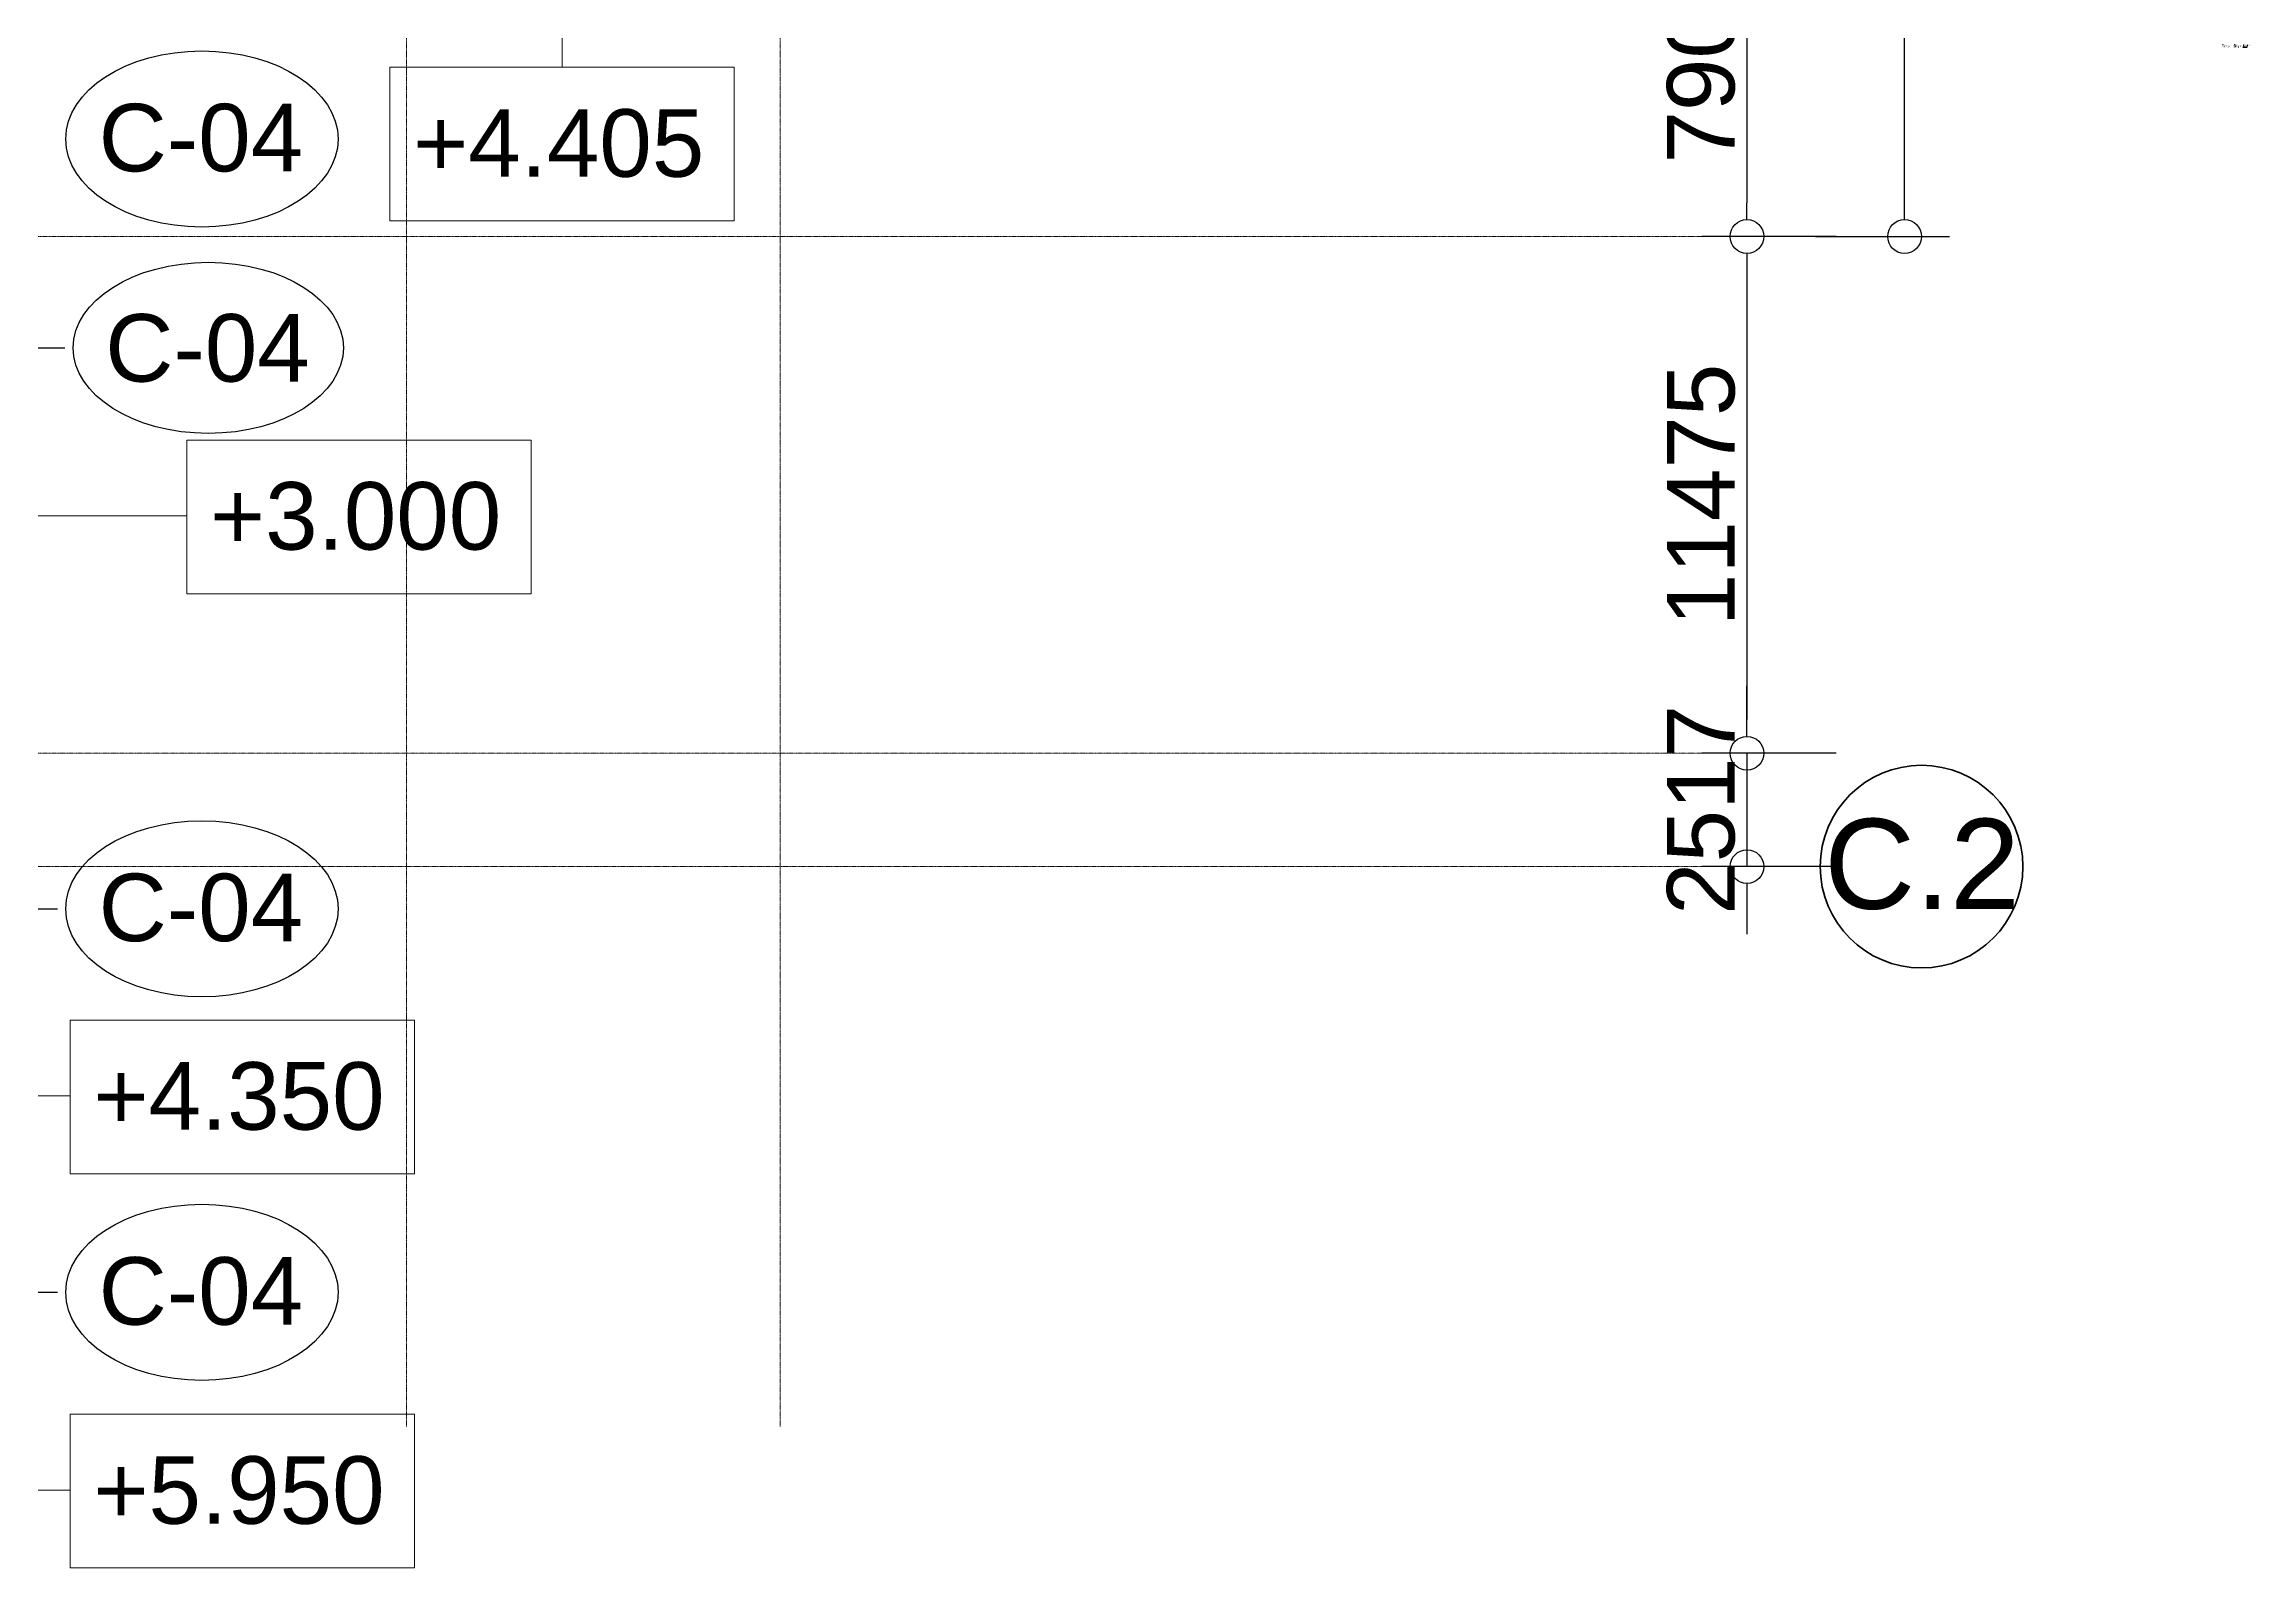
# Model space of a CAD drawing. Header units: millimetres. Extents: x -962357 to -591933, y -35273 to 59420.
# Drawn here: x -640963 to -591933, y -33882 to -50 of the extents above; entities that cross this region are included whole.
import ezdxf

# ---------------------------------------------------------------- set-up
doc = ezdxf.new("R2010")
doc.units = ezdxf.units.MM
doc.linetypes.add('DPA_Grid _ Level 100', pattern=[10, 5.5, -1.6, 1.3, -1.6])
doc.linetypes.add('Hidden - Short', pattern=[3.571875, 2.38125, -1.190625])
for name, color, linetype, lineweight in [('A-ANNO-DIMS', 1, 'Continuous', 9), ('A-ANNO-NOTE', 3, 'Continuous', 25), ('A-DETL', 1, 'Continuous', 25), ('A-ROOM-IDEN', 3, 'Continuous', 25), ('G-ANNO-TEXT', 3, 'Continuous', 9), ('S-GRID', 251, 'Continuous', 9), ('S-GRID-IDEN', 3, 'Continuous', 50)]:
    doc.layers.add(name, color=color, linetype=linetype, lineweight=lineweight)
doc.styles.add('Arial', font='arial.ttf', dxfattribs={"height": 2000})
doc.styles.add('Arial_1', font='arial.ttf', dxfattribs={"height": 1500})
doc.styles.add('Arial_2', font='arial.ttf', dxfattribs={"height": 3})
doc.styles.add('Arial_3', font='arial.ttf', dxfattribs={"height": 1.5})
doc.styles.add('Arial_B', font='arialbd.ttf', dxfattribs={"height": 4})
doc.styles.add('Arial_B_1', font='arialbd.ttf', dxfattribs={"height": 3})
doc.dimstyles.new('DPA-DIM-3_0_C-C', dxfattribs={"dimscale": 304.8, "dimtxt": 1530.3891, "dimasz": 2.46063, "dimexe": 3.28084, "dimexo": 0.0625, "dimgap": 0.82021, "dimtad": 1, "dimdec": 0, "dimzin": 0, "dimdsep": 46, "dimtxsty": 'Arial_1', "dimblk1": 'DOTBLANK', "dimblk2": 'DOTBLANK', "dimsah": 1, "dimcen": 0.09, "dimdle": 3.28084, "dimadec": 8, "dimazin": 0, "dimtfac": 1, "dimtdec": 4, "dimtix": 1, "dimtmove": 0, "dimatfit": 3, "dimfxl": 6.56168, "dimfxlon": 1, "dimtvp": 1, "dimtolj": 1, "dimtzin": 0, "dimarcsym": 2})

# ---------------------------------------------------------------- blocks, each defined once
blk = doc.blocks.new('Grid - 100 Scale-2291345-4130-01 MULTI-PURPOSE LEVEL - REFLECTED CEILING PLAN')
at = {"layer": 'S-GRID-IDEN'}
blk.add_circle((0, 0), 4.5, dxfattribs=at)
blk = doc.blocks.new('_DotBlank')
at = {"color": 0, "linetype": 'ByBlock', "lineweight": -2}
blk.add_line((-0.5, 0), (-1, 0), dxfattribs=at)
blk.add_circle((0, 0), 0.5, dxfattribs=at)
blk = doc.blocks.new('DIMBLOCK41-4130-01 MULTI-PURPOSE LEVEL - REFLECTED CEILING PLAN')
at = {"layer": 'A-ANNO-DIMS', "color": 0, "lineweight": -2, "transparency": 16777216}
for p, q in [((-601165, 3580), (-604146, 3580)), ((-603146, 2830), (-603146, -3570)), ((-601165, -4320), (-604146, -4320))]:
    blk.add_line(p, q, dxfattribs=at)
at = {"layer": 'Defpoints', "color": 0, "transparency": 16777216}
for p in [(-601146, 3580), (-603146, -4320), (-601146, -4320)]:
    blk.add_point(p, dxfattribs=at)
at = {"layer": 'A-ANNO-DIMS', "color": 0, "lineweight": -2, "transparency": 16777216, "xscale": 750, "yscale": 750, "zscale": 750}
for p, rotation in [((-603146, 3580), 90), ((-603146, -4320), 270)]:
    blk.add_blockref('_DotBlank', p, dxfattribs=dict(at, rotation=rotation))
at = {"layer": 'A-ANNO-DIMS', "color": 0, "transparency": 16777216, "insert": (-604162, -370), "char_height": 1500, "width": 5537.65, "attachment_point": 5, "rotation": 90, "style": 'Arial_1'}
blk.add_mtext('\\A1;7900', dxfattribs=at)
blk = doc.blocks.new('DIMBLOCK42-4130-01 MULTI-PURPOSE LEVEL - REFLECTED CEILING PLAN')
at = {"layer": 'A-ANNO-DIMS', "color": 0, "lineweight": -2, "transparency": 16777216}
for p, q in [((-601165, -4320), (-604146, -4320)), ((-603146, -5070), (-603146, -15045)), ((-601165, -15795), (-604146, -15795))]:
    blk.add_line(p, q, dxfattribs=at)
at = {"layer": 'Defpoints', "color": 0, "transparency": 16777216}
for p in [(-601146, -4320), (-603146, -15795), (-601146, -15795)]:
    blk.add_point(p, dxfattribs=at)
at = {"layer": 'A-ANNO-DIMS', "color": 0, "lineweight": -2, "transparency": 16777216, "xscale": 750, "yscale": 750, "zscale": 750}
for p, rotation in [((-603146, -4320), 90), ((-603146, -15795), 270)]:
    blk.add_blockref('_DotBlank', p, dxfattribs=dict(at, rotation=rotation))
at = {"layer": 'A-ANNO-DIMS', "color": 0, "transparency": 16777216, "insert": (-604162, -10058), "char_height": 1500, "width": 6922.07, "attachment_point": 5, "rotation": 90, "style": 'Arial_1'}
blk.add_mtext('\\A1;11475', dxfattribs=at)
blk = doc.blocks.new('DIMBLOCK43-4130-01 MULTI-PURPOSE LEVEL - REFLECTED CEILING PLAN')
at = {"layer": 'A-ANNO-DIMS', "color": 0, "lineweight": -2, "transparency": 16777216}
for p, q in [((-603146, -15045), (-603146, -14295)), ((-601165, -15795), (-604146, -15795)), ((-603146, -15795), (-603146, -18312)), ((-601165, -18312), (-604146, -18312)), ((-603146, -19062), (-603146, -19812))]:
    blk.add_line(p, q, dxfattribs=at)
at = {"layer": 'Defpoints', "color": 0, "transparency": 16777216}
for p in [(-601146, -15795), (-603146, -18312), (-601146, -18312)]:
    blk.add_point(p, dxfattribs=at)
at = {"layer": 'A-ANNO-DIMS', "color": 0, "lineweight": -2, "transparency": 16777216, "xscale": 750, "yscale": 750, "zscale": 750}
for p, rotation in [((-603146, -15795), 270), ((-603146, -18312), 90)]:
    blk.add_blockref('_DotBlank', p, dxfattribs=dict(at, rotation=rotation))
at = {"layer": 'A-ANNO-DIMS', "color": 0, "transparency": 16777216, "insert": (-604162, -17053), "char_height": 1500, "width": 5537.65, "attachment_point": 5, "rotation": 90, "style": 'Arial_1'}
blk.add_mtext('\\A1;2517', dxfattribs=at)
blk = doc.blocks.new('DIMBLOCK44-4130-01 MULTI-PURPOSE LEVEL - REFLECTED CEILING PLAN')
at = {"layer": 'A-ANNO-DIMS', "color": 0, "lineweight": -2, "transparency": 16777216}
for p, q in [((-601627, 12195), (-598646, 12195)), ((-599646, -3570), (-599646, 11445)), ((-601627, -4320), (-598646, -4320))]:
    blk.add_line(p, q, dxfattribs=at)
at = {"layer": 'Defpoints', "color": 0, "transparency": 16777216}
for p in [(-601646, 12195), (-599646, 12195), (-601646, -4320)]:
    blk.add_point(p, dxfattribs=at)
at = {"layer": 'A-ANNO-DIMS', "color": 0, "lineweight": -2, "transparency": 16777216, "xscale": 750, "yscale": 750, "zscale": 750}
for p, rotation in [((-599646, 12195), 90), ((-599646, -4320), 270)]:
    blk.add_blockref('_DotBlank', p, dxfattribs=dict(at, rotation=rotation))
at = {"layer": 'A-ANNO-DIMS', "color": 0, "transparency": 16777216, "insert": (-600662, 3937), "char_height": 1500, "width": 6922.07, "attachment_point": 5, "rotation": 90, "style": 'Arial_1'}
blk.add_mtext('\\A1;16515', dxfattribs=at)
blk = doc.blocks.new('Ceiling Tags - Ceiling Tags-9510765-4130-01 MULTI-PURPOSE LEVEL - REFLECTED CEILING PLAN')
at = {"layer": 'A-ANNO-NOTE'}
blk.add_ellipse((0, 0), major_axis=(6.049, 0), ratio=0.646436, dxfattribs=at)
blk = doc.blocks.new('DPA_TAG Room-Ceiling - STANDARD-8527542-4130-01 MULTI-PURPOSE LEVEL - REFLECTED CEILING PLAN')
at = {"layer": 'A-ROOM-IDEN'}
blk.add_ellipse((0, 0), major_axis=(-6, 0), ratio=0.633333, dxfattribs=at)
blk = doc.blocks.new('Graphic scale 500 - Graphic scale 500-16623879-DD_Legend Notes Part Plans - Ceiling Plan 1_500 finish')
at = {"layer": 'A-ANNO-NOTE', "lineweight": 9}
h = blk.add_hatch(color=256, dxfattribs=at)
h.paths.add_polyline_path([(336, -117), (306, -117), (306, -115), (336, -115)])
h.paths.add_polyline_path([(296, -115), (296, -117), (286, -117), (286, -115)])
h = blk.add_hatch(color=256, dxfattribs=at)
h.paths.add_polyline_path([(386, -120), (336, -120), (336, -117), (386, -117)])
h.paths.add_polyline_path([(306, -117), (306, -120), (296, -120), (296, -117)])
at = {"layer": 'A-ANNO-NOTE'}
for p, q in [((286, -120), (286, -115)), ((286, -115), (386, -115)), ((296, -115), (286, -115)), ((286, -115), (286, -117)), ((286, -117), (386, -117)), ((286, -117), (296, -117)), ((386, -120), (286, -120)), ((296, -120), (296, -115)), ((296, -117), (296, -115)), ((306, -117), (296, -117)), ((296, -117), (296, -120)), ((296, -120), (306, -120)), ((306, -115), (306, -120)), ((336, -115), (306, -115)), ((306, -115), (306, -117)), ((306, -120), (306, -117)), ((306, -117), (336, -117)), ((336, -115), (336, -120)), ((336, -117), (336, -115)), ((386, -117), (336, -117)), ((336, -117), (336, -120)), ((336, -120), (386, -120)), ((386, -115), (386, -120)), ((386, -120), (386, -117))]:
    blk.add_line(p, q, dxfattribs=at)
at = {"layer": 'A-ANNO-NOTE', "lineweight": 9, "insert": (286, -121), "char_height": 3, "width": 43.21, "attachment_point": 1, "style": 'Arial_2', "bg_fill": 3, "box_fill_scale": 1.25, "bg_fill_color": 256, "bg_fill_true_color": 13158600, "bg_fill_transparency": 0}
blk.add_mtext('GRAPHIC  SCALE', dxfattribs=at)
at = {"layer": 'A-ANNO-NOTE', "lineweight": 9, "insert": (285, -110), "char_height": 3, "width": 2.89, "attachment_point": 1, "style": 'Arial_2', "bg_fill": 3, "box_fill_scale": 1.25, "bg_fill_color": 256, "bg_fill_true_color": 13158600, "bg_fill_transparency": 0}
blk.add_mtext('0', dxfattribs=at)
at = {"layer": 'A-ANNO-NOTE', "lineweight": 9, "insert": (294, -110), "char_height": 3, "width": 5.77, "attachment_point": 1, "style": 'Arial_2', "bg_fill": 3, "box_fill_scale": 1.25, "bg_fill_color": 256, "bg_fill_true_color": 13158600, "bg_fill_transparency": 0}
blk.add_mtext('10', dxfattribs=at)
at = {"layer": 'A-ANNO-NOTE', "lineweight": 9, "insert": (334, -110), "char_height": 3, "width": 5.77, "attachment_point": 1, "style": 'Arial_2', "bg_fill": 3, "box_fill_scale": 1.25, "bg_fill_color": 256, "bg_fill_true_color": 13158600, "bg_fill_transparency": 0}
blk.add_mtext('50', dxfattribs=at)
at = {"layer": 'A-ANNO-NOTE', "lineweight": 9, "insert": (374, -110), "char_height": 3, "width": 14.35, "attachment_point": 1, "style": 'Arial_2', "bg_fill": 3, "box_fill_scale": 1.25, "bg_fill_color": 256, "bg_fill_true_color": 13158600, "bg_fill_transparency": 0}
blk.add_mtext('100M.', dxfattribs=at)
at = {"layer": 'A-ANNO-NOTE', "lineweight": 9, "insert": (304, -110), "char_height": 3, "width": 5.77, "attachment_point": 1, "style": 'Arial_2', "bg_fill": 3, "box_fill_scale": 1.25, "bg_fill_color": 256, "bg_fill_true_color": 13158600, "bg_fill_transparency": 0}
blk.add_mtext('20', dxfattribs=at)
at = {"layer": 'A-ANNO-NOTE', "lineweight": 9, "insert": (375, -121), "char_height": 3, "width": 12.99, "attachment_point": 1, "style": 'Arial_2', "bg_fill": 3, "box_fill_scale": 1.25, "bg_fill_color": 256, "bg_fill_true_color": 13158600, "bg_fill_transparency": 0}
blk.add_mtext('1:500', dxfattribs=at)

msp = doc.modelspace()

# ---------------------------------------------------------------- linework, layer by layer
at = {"layer": 'A-ANNO-NOTE'}
for p, q in [((-657191.9, -19249.4), (-640669.1, -19249.4)), ((-659250.5, -27764.7), (-640669.1, -27764.7))]:
    msp.add_line(p, q, dxfattribs=at)
at = {"layer": 'A-DETL', "lineweight": 9}
for p, q in [((-592129.7, -86.8), (-592107, -86.8)), ((-592129.7, -90.7), (-592129.7, -86.8)), ((-592129.7, -87.6), (-592107, -87.6)), ((-592107, -90), (-592129.7, -90)), ((-592107, -90.7), (-592129.7, -90.7)), ((-592128.5, -76.1), (-592108.7, -76.1)), ((-592128.5, -80), (-592128.5, -76.1)), ((-592128.5, -76.9), (-592108.7, -76.9)), ((-592108.7, -79.3), (-592128.5, -79.3)), ((-592108.7, -80), (-592128.5, -80)), ((-592128.4, -90), (-592128.4, -87.6)), ((-592128.2, -70), (-592108.4, -70)), ((-592128.2, -72.5), (-592128.2, -70)), ((-592128.2, -70.4), (-592108.4, -70.4)), ((-592108.4, -72), (-592128.2, -72)), ((-592108.4, -72.5), (-592128.2, -72.5)), ((-592127.3, -79.3), (-592127.3, -76.9)), ((-592127, -72), (-592127, -70.4)), ((-592126.2, -79.3), (-592126.2, -76.9)), ((-592125.9, -72), (-592125.9, -70.4)), ((-592124.4, -79.3), (-592124.4, -76.9)), ((-592124.1, -72), (-592124.1, -70.4)), ((-592124, -95), (-592112, -95)), ((-592124, -101), (-592124, -95)), ((-592112, -96), (-592124, -96)), ((-592112, -97), (-592124, -97)), ((-592112, -98), (-592124, -98)), ((-592112, -99), (-592124, -99)), ((-592112, -100), (-592124, -100)), ((-592112, -101), (-592124, -101)), ((-592122.9, -79.3), (-592122.9, -76.9)), ((-592122.6, -72), (-592122.6, -70.4)), ((-592121.5, -79.3), (-592121.5, -76.9)), ((-592121.2, -72), (-592121.2, -70.4)), ((-592120.1, -79.3), (-592120.1, -76.9)), ((-592119.8, -72), (-592119.8, -70.4)), ((-592116.4, -63.9), (-592119.6, -63.9)), ((-592118.6, -79.3), (-592118.6, -76.9)), ((-592118.3, -72), (-592118.3, -70.4)), ((-592118, -62.3), (-592118, -65.5)), ((-592117.2, -79.3), (-592117.2, -76.9)), ((-592116.9, -72), (-592116.9, -70.4)), ((-592115.9, -79.3), (-592115.9, -76.9)), ((-592115.6, -72), (-592115.6, -70.4)), ((-592114.3, -79.3), (-592114.3, -76.9)), ((-592114, -72), (-592114, -70.4)), ((-592113, -79.3), (-592113, -76.9)), ((-592112.6, -72), (-592112.6, -70.4)), ((-592112, -95), (-592112, -101)), ((-592111.1, -79.3), (-592111.1, -76.9)), ((-592110.8, -72), (-592110.8, -70.4)), ((-592109.9, -76.9), (-592109.9, -79.3)), ((-592109.6, -70.4), (-592109.6, -72)), ((-592108.7, -76.1), (-592108.7, -80)), ((-592108.4, -70), (-592108.4, -72.5)), ((-592108.2, -87.6), (-592108.2, -90)), ((-592107, -86.8), (-592107, -90.7)), ((-592038.4, -72.9), (-592026.5, -72.9)), ((-592038.4, -76.2), (-592038.4, -72.9)), ((-592026.5, -76.2), (-592038.4, -76.2)), ((-592028.1, -87.4), (-592036.1, -87.4)), ((-592036.1, -87.4), (-592036.1, -95.4)), ((-592036.1, -95.4), (-592028.1, -95.4)), ((-592034.1, -89.4), (-592034.1, -93.4)), ((-592030.1, -89.4), (-592034.1, -89.4)), ((-592030.1, -93.4), (-592034.1, -89.4)), ((-592034.1, -93.4), (-592030.1, -89.4)), ((-592034.1, -93.4), (-592030.1, -93.4)), ((-592033.1, -82.7), (-592031.8, -84.3)), ((-592031.8, -82.7), (-592033.1, -84.3)), ((-592030.1, -93.4), (-592030.1, -89.4)), ((-592028.1, -95.4), (-592028.1, -87.4)), ((-592026.5, -72.9), (-592026.5, -76.2))]:
    msp.add_line(p, q, dxfattribs=at)
at = {"layer": 'A-DETL', "linetype": 'Hidden - Short', "lineweight": 9}
for p, q in [((-592128.4, -88.3), (-592108.2, -88.3)), ((-592108.2, -89.2), (-592128.4, -89.2))]:
    msp.add_line(p, q, dxfattribs=at)
at = {"layer": 'A-DETL', "lineweight": 9}
for centre, radius in [((-592118, -63.9), 1.12), ((-592032.4, -63.8), 1.25), ((-592032.4, -83.5), 1.25), ((-592032.4, -63.8), 1), ((-592032.4, -83.5), 1)]:
    msp.add_circle(centre, radius, dxfattribs=at)
at = {"layer": 'A-ROOM-IDEN'}
msp.add_line((-650712.6, -6793.2), (-640500, -6793.2), dxfattribs=at)
at = {"layer": 'G-ANNO-TEXT', "color": 250}
for p, q in [((-629461.9, 7239.8), (-629461.9, -560.8)), ((-654568.8, -10523.8), (-637794.4, -10523.8)), ((-659025.2, -23403.6), (-640385.1, -23403.6)), ((-659955.7, -32154.3), (-640385.1, -32154.3))]:
    msp.add_line(p, q, dxfattribs=at)
at = {"layer": 'G-ANNO-TEXT', "color": 250, "flags": 128}
for points in [[(-633285.4, -560.8), (-625638.4, -560.8), (-625638.4, -3972.8), (-633285.4, -3972.8)], [(-637794.4, -8839.6), (-630147.4, -8839.6), (-630147.4, -12251.6), (-637794.4, -12251.6)], [(-640385.1, -21719.4), (-632738.1, -21719.4), (-632738.1, -25131.4), (-640385.1, -25131.4)], [(-640385.1, -30470.1), (-632738.1, -30470.1), (-632738.1, -33882.1), (-640385.1, -33882.1)]]:
    msp.add_lwpolyline(points, close=True, dxfattribs=at)
at = {"layer": 'S-GRID', "linetype": 'DPA_Grid _ Level 100'}
for p, q in [((-632915, -30741.3), (-632915, 54920.2)), ((-624615, -30741.3), (-624615, 54920.2)), ((-603146.2, -4320), (-957857, -4320)), ((-603146.2, -15795), (-957857, -15795)), ((-710095.1, -18312), (-601518.7, -18312))]:
    msp.add_line(p, q, dxfattribs=at)

# ---------------------------------------------------------------- block references
at = {"layer": 'A-ANNO-NOTE', "xscale": 500, "yscale": 500, "zscale": 500}
for p in [(-637460.2, -2155.9), (-637460.2, -19249.4), (-637460.2, -27764.7)]:
    msp.add_blockref('Ceiling Tags - Ceiling Tags-9510765-4130-01 MULTI-PURPOSE LEVEL - REFLECTED CEILING PLAN', p, dxfattribs=at)
at = {"layer": 'A-ROOM-IDEN', "xscale": 499.9999999999995, "yscale": 499.9999999999995, "zscale": 499.9999999999995}
msp.add_blockref('DPA_TAG Room-Ceiling - STANDARD-8527542-4130-01 MULTI-PURPOSE LEVEL - REFLECTED CEILING PLAN', (-637317.3, -6793.2), dxfattribs=at)
at = {"layer": 'S-GRID-IDEN', "xscale": 499.9999999999995, "yscale": 499.9999999999995, "zscale": 499.9999999999995, "rotation": 269.9999999999994}
msp.add_blockref('Grid - 100 Scale-2291345-4130-01 MULTI-PURPOSE LEVEL - REFLECTED CEILING PLAN', (-599268.7, -18312), dxfattribs=at)

# ---------------------------------------------------------------- texts
at = {"layer": 'A-ANNO-NOTE', "lineweight": 9, "char_height": 1500, "width": 5571.728, "attachment_point": 1, "style": 'Arial_1'}
for insert in [(-639752.3, -1374.8), (-639752.3, -18468.3), (-639752.3, -26983.7)]:
    msp.add_mtext('C-04', dxfattribs=dict(at, insert=insert))
at = {"layer": 'A-ROOM-IDEN', "lineweight": 9, "insert": (-639605.6, -6043.5), "char_height": 1500, "width": 5571.728, "attachment_point": 1, "style": 'Arial_1'}
msp.add_mtext('C-04', dxfattribs=at)
at = {"layer": 'G-ANNO-TEXT', "color": 7, "insert": (-592588.6, -63), "char_height": 3, "width": 165.869, "attachment_point": 1, "style": 'Arial_2', "bg_fill": 3, "box_fill_scale": 1.25, "bg_fill_color": 256, "bg_fill_true_color": 13158600, "bg_fill_transparency": 0}
msp.add_mtext('1  ALL DIMENSIONS IN MILLIMETRES UNLESS NOTED OTHERWISE', dxfattribs=at)
at = {"layer": 'G-ANNO-TEXT', "color": 7, "char_height": 1500, "width": 7976.791, "attachment_point": 1, "style": 'Arial_1'}
for s, insert in [('+4.405', (-632769.4, -1495)), ('+3.000', (-637278.4, -9773.8)), ('+4.350', (-639869.1, -22653.6)), ('+5.950', (-639869.1, -31404.3))]:
    msp.add_mtext(s, dxfattribs=dict(at, insert=insert))
at = {"layer": 'S-GRID-IDEN', "lineweight": 9, "insert": (-601430.1, -17249.7), "char_height": 2000, "width": 5291.137, "attachment_point": 1, "style": 'Arial'}
msp.add_mtext('C.2', dxfattribs=at)

# ---------------------------------------------------------------- dimensions: what is measured, and where the dimension line sits
at = {"layer": 'A-ANNO-DIMS'}
for base, p1, p2, override, picture, middle in [((-599646.2, 12195), (-601646.2, -4320), (-601646.2, 12195), {"dimpost": '<>', "dimfxl": 16515.002991}, 'DIMBLOCK44-4130-01 MULTI-PURPOSE LEVEL - REFLECTED CEILING PLAN', (-600662.1, 3937.5)), ((-603146.2, -4320), (-601146.2, 3580), (-601146.2, -4320), {"dimpost": '<>', "dimfxl": 7900.002995}, 'DIMBLOCK41-4130-01 MULTI-PURPOSE LEVEL - REFLECTED CEILING PLAN', (-604162.1, -370)), ((-603146.2, -15795), (-601146.2, -4320), (-601146.2, -15795), {"dimpost": '<>', "dimfxl": 11474.997005}, 'DIMBLOCK42-4130-01 MULTI-PURPOSE LEVEL - REFLECTED CEILING PLAN', (-604162.1, -10057.5)), ((-603146.2, -18312), (-601146.2, -15795), (-601146.2, -18312), {"dimpost": '<>', "dimfxl": 2516.999882}, 'DIMBLOCK43-4130-01 MULTI-PURPOSE LEVEL - REFLECTED CEILING PLAN', (-604162.1, -17053.5))]:
    dim = msp.add_linear_dim(base=base, p1=p1, p2=p2, angle=90, dimstyle='DPA-DIM-3_0_C-C', override=override, dxfattribs=at)
    dim.commit()
    dim.dimension.update_dxf_attribs({"geometry": picture, "text_midpoint": middle})

# ---------------------------------------------------------------- next in the draw order: texts
at = {"layer": 'G-ANNO-TEXT', "color": 7, "insert": (-592588.6, -67.7), "char_height": 3, "width": 251.489, "attachment_point": 1, "style": 'Arial_2', "bg_fill": 3, "box_fill_scale": 1.25, "bg_fill_color": 256, "bg_fill_true_color": 13158600, "bg_fill_transparency": 0}
msp.add_mtext('2  LEVELS ARE INDICATED IN METRES RELATIVE TO A DATUM 100M BELOW MEAN SEA LEVEL (MSL)', dxfattribs=at)

# ---------------------------------------------------------------- next in the draw order: texts
at = {"layer": 'G-ANNO-TEXT', "color": 7, "insert": (-592588.6, -72.5), "char_height": 3, "width": 116.485, "attachment_point": 1, "style": 'Arial_2', "bg_fill": 3, "box_fill_scale": 1.25, "bg_fill_color": 256, "bg_fill_true_color": 13158600, "bg_fill_transparency": 0}
msp.add_mtext('3  DRAWING TO SCALE WHEN PLOTTED AT A1', dxfattribs=at)

# ---------------------------------------------------------------- next in the draw order: texts
at = {"layer": 'G-ANNO-TEXT', "color": 7, "insert": (-592588.6, -77.3), "char_height": 3, "width": 202.426, "attachment_point": 1, "style": 'Arial_2', "bg_fill": 3, "box_fill_scale": 1.25, "bg_fill_color": 256, "bg_fill_true_color": 13158600, "bg_fill_transparency": 0}
msp.add_mtext('4  DO NOT SCALE FROM DRAWINGS, ALL DIMENSIONS TO BE CHECKED ON SITE', dxfattribs=at)

# ---------------------------------------------------------------- next in the draw order: texts
at = {"layer": 'G-ANNO-TEXT', "color": 7, "insert": (-592588.6, -82), "char_height": 3, "width": 239.464, "attachment_point": 1, "style": 'Arial_2', "bg_fill": 3, "box_fill_scale": 1.25, "bg_fill_color": 256, "bg_fill_true_color": 13158600, "bg_fill_transparency": 0}
msp.add_mtext('5  ARCHITECTURAL DRAWINGS TO BE READ IN CONJUNCTION WITH STRUCTURAL DRAWINGS,', dxfattribs=at)

# ---------------------------------------------------------------- next in the draw order: texts
at = {"layer": 'G-ANNO-TEXT', "color": 7, "insert": (-592588.6, -86.8), "char_height": 3, "width": 173.966, "attachment_point": 1, "style": 'Arial_2', "bg_fill": 3, "box_fill_scale": 1.25, "bg_fill_color": 256, "bg_fill_true_color": 13158600, "bg_fill_transparency": 0}
msp.add_mtext('    E & M DRAWINGS , CONTRACT DOCUMENTS AND SPECIFICATIONS', dxfattribs=at)

# ---------------------------------------------------------------- next in the draw order: texts
at = {"layer": 'G-ANNO-TEXT', "color": 7, "insert": (-592588.6, -91.6), "char_height": 3, "width": 207.797, "attachment_point": 1, "style": 'Arial_2', "bg_fill": 3, "box_fill_scale": 1.25, "bg_fill_color": 256, "bg_fill_true_color": 13158600, "bg_fill_transparency": 0}
msp.add_mtext('6  FOR STRUCTURAL SETTING OUT DIMENSIONS REFER STRUCTURAL DRAWINGS', dxfattribs=at)

# ---------------------------------------------------------------- next in the draw order: texts
at = {"layer": 'G-ANNO-TEXT', "color": 7, "insert": (-592588.6, -96.3), "char_height": 3, "width": 145.025, "attachment_point": 1, "style": 'Arial_2', "bg_fill": 3, "box_fill_scale": 1.25, "bg_fill_color": 256, "bg_fill_true_color": 13158600, "bg_fill_transparency": 0}
msp.add_mtext('7  FOR DRAINAGE DETAILS REFER DRAINAGE DRAWINGS', dxfattribs=at)

# ---------------------------------------------------------------- next in the draw order: texts
at = {"layer": 'G-ANNO-TEXT', "color": 7, "insert": (-592588.6, -101.1), "char_height": 3, "width": 214.532, "attachment_point": 1, "style": 'Arial_2', "bg_fill": 3, "box_fill_scale": 1.25, "bg_fill_color": 256, "bg_fill_true_color": 13158600, "bg_fill_transparency": 0}
msp.add_mtext('8  DIMENSIONS SHOWN IN GENERAL ARRANGEMENT DRAWINGS EXCLUDE FINISHES', dxfattribs=at)

# ---------------------------------------------------------------- next in the draw order: texts
at = {"layer": 'G-ANNO-TEXT', "color": 7, "insert": (-592588.6, -105.8), "char_height": 3, "width": 259.747, "attachment_point": 1, "style": 'Arial_2', "bg_fill": 3, "box_fill_scale": 1.25, "bg_fill_color": 256, "bg_fill_true_color": 13158600, "bg_fill_transparency": 0}
msp.add_mtext('9  DIMENSIONS SHOWN FROM DIAPHRAGM WALL ARE FROM LINE OF STRUCTURAL TOLERANCES AS   ', dxfattribs=at)

# ---------------------------------------------------------------- next in the draw order: texts
at = {"layer": 'G-ANNO-TEXT', "color": 7, "insert": (-592588.6, -110.6), "char_height": 3, "width": 268.645, "attachment_point": 1, "style": 'Arial_2', "bg_fill": 3, "box_fill_scale": 1.25, "bg_fill_color": 256, "bg_fill_true_color": 13158600, "bg_fill_transparency": 0}
msp.add_mtext('    INDICATED. DIMENSIONS SHOWN FROM EXTERNAL RC. WALL ARE NOMINAL AND DO NOT SHOWN FOR  ', dxfattribs=at)

# ---------------------------------------------------------------- next in the draw order: texts
at = {"layer": 'G-ANNO-TEXT', "color": 7, "insert": (-592588.6, -115.4), "char_height": 3, "width": 177.173, "attachment_point": 1, "style": 'Arial_2', "bg_fill": 3, "box_fill_scale": 1.25, "bg_fill_color": 256, "bg_fill_true_color": 13158600, "bg_fill_transparency": 0}
msp.add_mtext('    STRUCTURAL TOLERANCES. ALL SETTING OUT IS FROM GRIDLINES', dxfattribs=at)

# ---------------------------------------------------------------- next in the draw order: texts
at = {"layer": 'G-ANNO-TEXT', "color": 7, "insert": (-592588.6, -120.1), "char_height": 3, "width": 269.447, "attachment_point": 1, "style": 'Arial_2', "bg_fill": 3, "box_fill_scale": 1.25, "bg_fill_color": 256, "bg_fill_true_color": 13158600, "bg_fill_transparency": 0}
msp.add_mtext('10 FOR ROOM FINISHES REFER ARCHITECTURAL PARTICULAR SPECIFICATIONS AND FINISHES SCHEDULE', dxfattribs=at)

# ---------------------------------------------------------------- next in the draw order: texts
at = {"layer": 'G-ANNO-TEXT', "color": 7, "insert": (-592588.6, -124.9), "char_height": 3, "width": 239.544, "attachment_point": 1, "style": 'Arial_2', "bg_fill": 3, "box_fill_scale": 1.25, "bg_fill_color": 256, "bg_fill_true_color": 13158600, "bg_fill_transparency": 0}
msp.add_mtext('11 BLOCKWORK WALLS TO BE IN ACCORDANCE WITH THE SECONDARY STRUCTURAL DESIGN', dxfattribs=at)

# ---------------------------------------------------------------- next in the draw order: texts
at = {"layer": 'G-ANNO-TEXT', "color": 7, "attachment_point": 1}
for s, insert, char_height, width, style in [('\\LNOTES :', (-592588.6, -54.8), 3, 20.924, 'Arial_B_1'), ('LEGENDS :', (-592133.6, -54.1), 4, 37.118, 'Arial_B')]:
    msp.add_mtext(s, dxfattribs=dict(at, insert=insert, char_height=char_height, width=width, style=style))

# ---------------------------------------------------------------- next in the draw order: block references
at = {"layer": 'A-ANNO-NOTE', "lineweight": 9}
msp.add_blockref('Graphic scale 500 - Graphic scale 500-16623879-DD_Legend Notes Part Plans - Ceiling Plan 1_500 finish', (-592420.9, 1), dxfattribs=at)

# ---------------------------------------------------------------- next in the draw order: texts
at = {"layer": 'G-ANNO-TEXT', "color": 7, "attachment_point": 1}
for s, insert, char_height, width, style in [('^I^I^I', (-592362.6, -69.7), 3, 18.038, 'Arial_2'), ('^I^I^I', (-592362.6, -79.3), 3, 18.038, 'Arial_2'), ('^I^I^I', (-592362.6, -98.3), 3, 18.038, 'Arial_2'), ('^I^I^I', (-592362.6, -107.8), 3, 18.038, 'Arial_2'), ('^I^I^I', (-592362.6, -117.4), 3, 18.038, 'Arial_2'), ('^I^I^I', (-592362.6, -122.1), 3, 18.038, 'Arial_2'), ('C-01', (-592362.6, -50.7), 3, 11.143, 'Arial_2'), ('C-02', (-592362.6, -55.5), 3, 11.143, 'Arial_2'), ('C-03', (-592362.6, -60.2), 3, 11.143, 'Arial_2'), ('C-04 ', (-592362.6, -65), 3, 12.586, 'Arial_2'), ('C-05 ', (-592362.6, -74.5), 3, 12.586, 'Arial_2'), ('C-06 ', (-592362.6, -84), 3, 12.586, 'Arial_2'), ('C-07  ', (-592362.6, -88.8), 3, 14.03, 'Arial_2'), ('C-08', (-592362.6, -93.6), 3, 11.143, 'Arial_2'), ('C-09', (-592362.6, -103.1), 3, 11.143, 'Arial_2'), ('C-10 ', (-592362.6, -112.6), 3, 12.586, 'Arial_2'), ('C-11 ', (-592362.6, -126.9), 3, 12.586, 'Arial_2'), ('^I^I', (-592353.4, -50.7), 3, 6.895, 'Arial_2'), ('^I^I', (-592353.4, -55.5), 3, 6.895, 'Arial_2'), ('^I^I', (-592353.4, -60.2), 3, 6.895, 'Arial_2'), ('^I^I', (-592353.4, -93.6), 3, 6.895, 'Arial_2'), ('^I^I', (-592353.4, -103.1), 3, 6.895, 'Arial_2'), ('^I', (-592352.2, -65), 3, 5.451, 'Arial_2'), ('^I', (-592352.2, -74.5), 3, 5.451, 'Arial_2'), ('^I', (-592352.2, -84), 3, 5.451, 'Arial_2'), ('^I', (-592352.2, -112.6), 3, 5.451, 'Arial_2'), ('^I', (-592352.2, -126.9), 3, 5.451, 'Arial_2'), ('^I', (-592351, -88.8), 3, 4.008, 'Arial_2'), ('600X600 ', (-592347.7, -55.5), 3, 22.046, 'Arial_2'), ('600X600 ', (-592347.7, -60.2), 3, 22.046, 'Arial_2'), ('300 MM. WIDTH PERFORATED ALUMINIUM CEILING WITH POWDER COATING FINISH ', (-592347.7, -65), 3, 211.966, 'Arial_2'), ('300 MM. WIDTH PERFORATED ALUMINIUM CEILING WITH POWDER COATING FINISH ', (-592347.7, -74.5), 3, 211.966, 'Arial_2'), ('SOLID ALUMINIUM COLOUR COATED CEILING PANEL 2MM. THK. USED IN BETWEEN COLUMN', (-592347.7, -84), 3, 233.131, 'Arial_2'), ('300 MM. WIDTH ', (-592347.7, -93.6), 3, 40.084, 'Arial_2'), ('CEILING PANEL 1.2MM. THK WITH FOLDED ALUMINIUM SOLID PANEL ON THE SIDE', (-592347.7, -98.3), 3, 206.435, 'Arial_2'), ('300 MM. WIDTH ', (-592347.7, -103.1), 3, 40.084, 'Arial_2'), ('CEILING PANEL 1.2MM. THK WITH FOLDED ALUMINIUM SOLID PANEL ON THE SIDE', (-592347.7, -107.8), 3, 206.435, 'Arial_2'), ('CUSTOM DESIGN FEATURE CEILING : 300 MM. WIDTH ', (-592347.7, -112.6), 3, 135.405, 'Arial_2'), ('COLOUR COATED CEILING PANEL 1.2MM THK. WITH PRINTED ', (-592347.7, -117.4), 3, 156.089, 'Arial_2'), ('(1.2MM THK. WITH ACOUSTIC NON-WOVEN BACKING MIN. 25% FREE AREA ). USED AT ADIT AREA ', (-592347.7, -69.7), 3, 245.637, 'Arial_2'), ('(1.2MM THK. WITH ACOUSTIC NON-WOVEN BACKING MIN. 25% FREE AREA ). USED AT PLATFORM AREA', (-592347.7, -79.3), 3, 260.468, 'Arial_2'), ('1200 MM. WIDTH SOLID ALUMINIUM COLOUR COATED CEILING PANEL 2MM. THK.', (-592347.7, -88.8), 3, 202.907, 'Arial_2'), ('1500 MM. WIDTH SOLID ALUMINIUM COLOUR COATED CEILING PANEL 2MM. THK.', (-592347.7, -126.9), 3, 202.907, 'Arial_2'), ('NO CEILING, ACRYLIC INTERIOR PAINT', (-592347.7, -50.7), 3, 97.565, 'Arial_2'), ('PATTERN AND FOLDED SOLID ALUMINIUM PANEL ON THE SIDE.', (-592347.7, -122.1), 3, 160.017, 'Arial_2'), ('\\LSOLID ', (-592329.5, -55.5), 3, 16.916, 'Arial_2'), ('\\LPERFORATED ', (-592329.5, -60.2), 3, 36.637, 'Arial_2'), ('\\LPERFORATED ', (-592314.6, -93.6), 3, 36.637, 'Arial_2'), ('\\LSOLID ', (-592314.6, -103.1), 3, 16.916, 'Arial_2'), (' ALUMINIUM CEILING PANEL WITH POWDER COATING FINISH', (-592315.5, -55.5), 3, 153.603, 'Arial_2'), (' ALUMINIUM COLOUR COATED CEILING PANEL 1.2MM THK. ', (-592300.6, -103.1), 3, 148.793, 'Arial_2'), ('ALUMINUM CEILING PANEL WITH  POWDER COATING FINISH ', (-592299.3, -60.2), 3, 153.603, 'Arial_2'), ('ALUMINIUM COLOUR AND PRINTED PATTER COATED ', (-592284.4, -93.6), 3, 134.764, 'Arial_2'), ('\\LSOLID ', (-592236, -112.6), 3, 16.916, 'Arial_2'), ('ALUMINIUM ', (-592222, -112.6), 3, 30.224, 'Arial_2'), ('^I', (-592172.8, -65), 3, 4.489, 'Arial_2'), ('200 mm. Width ', (-592103, -85.6), 3, 36.717, 'Arial_2'), ('SUPPLY AIR DIFFUSER', (-592103, -90.4), 3, 57.401, 'Arial_2'), ('DIA. 205 DOWNLIGHT', (-592103, -62.4), 3, 53.312, 'Arial_2'), ('1257 x 90 LUMINAIRES', (-592103, -69.4), 3, 55.557, 'Arial_2'), ('1257 x 120 LUMINAIRES', (-592103, -76.8), 3, 58.443, 'Arial_2'), ('1200 x 600 RETURN AIR GRILLE', (-592103, -97.5), 3, 78.245, 'Arial_2'), ('S', (-592033.1, -63.1), 1.5, 1.684, 'Arial_3'), ('SMOKE DETECTOR', (-592017.5, -62.4), 3, 48.422, 'Arial_2'), ('300 WIDE COLOUR COATED', (-592017.5, -69.4), 3, 70.148, 'Arial_2'), ('SPRINKLER HEAD', (-592017.5, -82.1), 3, 44.895, 'Arial_2'), ('600 X 600 SUPPLY AIR DIFFUSER', (-592017.5, -89.8), 3, 82.333, 'Arial_2'), ('METAL CEILING PANEL (LENGTH VARIES)', (-592017.5, -74.2), 3, 103.738, 'Arial_2')]:
    msp.add_mtext(s, dxfattribs=dict(at, insert=insert, char_height=char_height, width=width, style=style))

doc.saveas('drawing.dxf')
